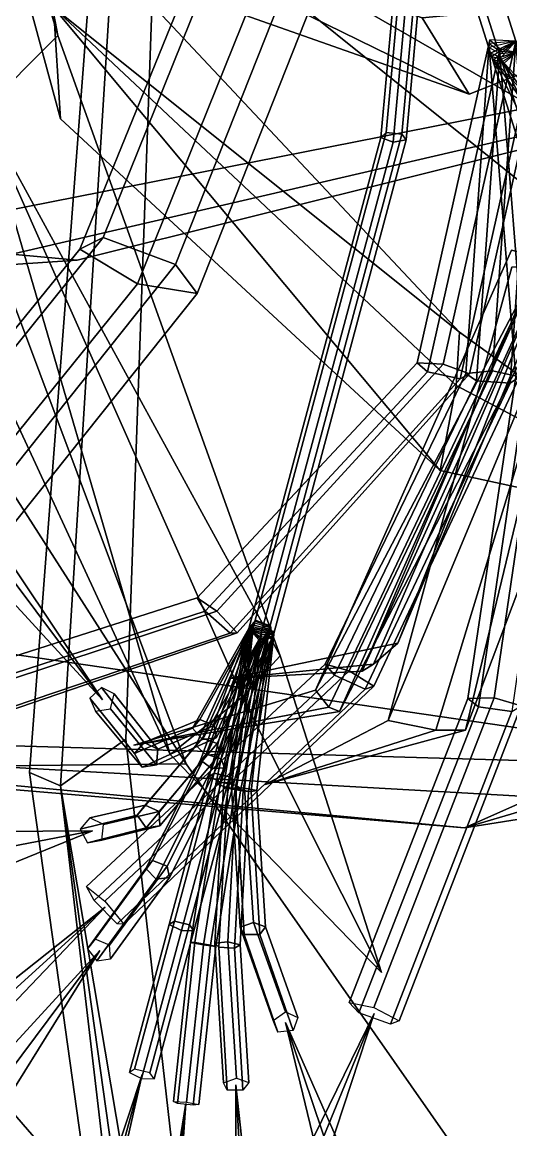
# Model space of a CAD drawing. Header units: metres. Extents: x -544 to 542, y -646 to 594.
# Drawn here: x 31.24 to 52.38, y -235.64 to -187.71 of the extents above; entities that cross this region are included whole.
import ezdxf

# ---------------------------------------------------------------- set-up
doc = ezdxf.new("R2010")
doc.units = ezdxf.units.M

msp = doc.modelspace()

# ---------------------------------------------------------------- linework, layer by layer
at = {"layer": 'Newplan_1Pdncle', "color": 3}
for points in [[(44.1866, -173.5822, 171.2762), (34.7474, -197.0307, 178.0851), (33.7328, -197.5426, 174.9284), (43.03927, -174.6713, 168.3176)], [(47.5338, -173.8098, 171.2553), (37.8786, -198.1974, 178.3864), (34.7474, -197.0307, 178.0851), (44.1866, -173.5822, 171.2762)], [(48.4623, -175.0644, 168.2216), (38.807, -199.4521, 175.3527), (37.8786, -198.1974, 178.3864), (47.5338, -173.8098, 171.2553)], [(43.03927, -174.6713, 168.3176), (33.7328, -197.5426, 174.9284), (36.2274, -199.0306, 173.2494), (45.6666, -175.5821, 166.4406)], [(45.6666, -175.5821, 166.4406), (36.2274, -199.0306, 173.2494), (38.807, -199.4521, 175.3527), (48.4623, -175.0644, 168.2216)], [(34.7474, -197.0307, 178.0851), (18.4588, -217.2441, 181.4596), (17.7541, -217.2282, 178.1795), (33.7328, -197.5426, 174.9284)], [(37.8786, -198.1974, 178.3864), (21.08561, -219.2698, 181.9619), (18.4588, -217.2441, 181.4596), (34.7474, -197.0307, 178.0851)], [(33.7328, -197.5426, 174.9284), (17.7541, -217.2282, 178.1795), (19.9387, -219.244, 176.624), (36.2274, -199.0306, 173.2494)], [(38.807, -199.4521, 175.3527), (22.01409, -220.5245, 178.9282), (21.08561, -219.2698, 181.9619), (37.8786, -198.1974, 178.3864)], [(36.2274, -199.0306, 173.2494), (19.9387, -219.244, 176.624), (22.01409, -220.5245, 178.9282), (38.807, -199.4521, 175.3527)]]:
    msp.add_3dface(points, dxfattribs=at)
at = {"layer": 'Newplan_FruitR', "color": 3}
for points in [[(32.775, -188.2906, -10.8677), (24.92, -161.611, 39.2849), (29.5124, -191.567, -8.5827)], [(32.775, -188.2906, -10.8677), (29.5124, -191.567, -8.5827), (24.92, -161.611, 39.2849)], [(24.92, -161.611, 39.2849), (32.775, -188.2906, -10.8677), (28.5104, -166.0117, 22.7485)], [(24.92, -161.611, 39.2849), (28.5104, -166.0117, 22.7485), (32.775, -188.2906, -10.8677)], [(27.71, -172.7887, 25.2121), (32.8956, -191.891, -8.5266), (32.5944, -187.0783, -10.7379)], [(27.71, -172.7887, 25.2121), (32.5944, -187.0783, -10.7379), (32.8956, -191.891, -8.5266)], [(35.501, -185.5099, -11.5414), (50.5781, -190.8284, -40.9668), (32.105, -181.7742, -13.1706)], [(35.501, -185.5099, -11.5414), (32.105, -181.7742, -13.1706), (50.5781, -190.8284, -40.9668)], [(32.105, -181.7742, -13.1706), (50.5781, -190.8284, -40.9668), (48.5432, -187.5274, -43.117)], [(32.105, -181.7742, -13.1706), (48.5432, -187.5274, -43.117), (50.5781, -190.8284, -40.9668)], [(32.5944, -187.0783, -10.7379), (50.157, -201.1204, -36.8925), (32.8702, -182.6995, -13.449)], [(32.5944, -187.0783, -10.7379), (32.8702, -182.6995, -13.449), (50.157, -201.1204, -36.8925)], [(50.5781, -190.8284, -40.9668), (62.2221, -186.2281, -45.4615), (48.5432, -187.5274, -43.117)], [(50.5781, -190.8284, -40.9668), (48.5432, -187.5274, -43.117), (62.2221, -186.2281, -45.4615)], [(32.8956, -191.891, -8.5266), (49.3274, -207.1083, -33.4241), (32.5944, -187.0783, -10.7379)], [(32.8956, -191.891, -8.5266), (32.5944, -187.0783, -10.7379), (49.3274, -207.1083, -33.4241)], [(32.5944, -187.0783, -10.7379), (49.3274, -207.1083, -33.4241), (50.01134, -203.4398, -35.8188)], [(32.5944, -187.0783, -10.7379), (50.01134, -203.4398, -35.8188), (49.3274, -207.1083, -33.4241)], [(50.01134, -203.4398, -35.8188), (50.157, -201.1204, -36.8925), (32.5944, -187.0783, -10.7379)], [(50.01134, -203.4398, -35.8188), (32.5944, -187.0783, -10.7379), (50.157, -201.1204, -36.8925)], [(29.5124, -191.567, -8.5827), (42.4044, -215.1376, -30.214), (32.775, -188.2906, -10.8677)], [(29.5124, -191.567, -8.5827), (32.775, -188.2906, -10.8677), (42.4044, -215.1376, -30.214)], [(26.6003, -195.5625, -6.6597), (37.638, -219.3956, -27.4348), (29.5124, -191.567, -8.5827)], [(26.6003, -195.5625, -6.6597), (29.5124, -191.567, -8.5827), (37.638, -219.3956, -27.4348)], [(29.5124, -191.567, -8.5827), (37.638, -219.3956, -27.4348), (40.7653, -216.9057, -29.3533)], [(29.5124, -191.567, -8.5827), (40.7653, -216.9057, -29.3533), (37.638, -219.3956, -27.4348)], [(40.7653, -216.9057, -29.3533), (42.4044, -215.1376, -30.214), (29.5124, -191.567, -8.5827)], [(40.7653, -216.9057, -29.3533), (29.5124, -191.567, -8.5827), (42.4044, -215.1376, -30.214)], [(55.02847, -196.6882, 64.5184), (47.4867, -214.5833, 56.8449), (54.3756, -197.2778, 67.707)], [(55.02847, -196.6882, 64.5184), (54.3756, -197.2778, 67.707), (47.4867, -214.5833, 56.8449)], [(46.4337, -215.491, 59.2347), (45.9444, -215.7896, 60.7245), (54.3756, -197.2778, 67.707)], [(46.4337, -215.491, 59.2347), (54.3756, -197.2778, 67.707), (45.9444, -215.7896, 60.7245)], [(54.3756, -197.2778, 67.707), (45.9444, -215.7896, 60.7245), (53.4446, -198.2544, 70.6261)], [(54.3756, -197.2778, 67.707), (53.4446, -198.2544, 70.6261), (45.9444, -215.7896, 60.7245)], [(54.3756, -197.2778, 67.707), (47.4867, -214.5833, 56.8449), (46.4337, -215.491, 59.2347)], [(54.3756, -197.2778, 67.707), (46.4337, -215.491, 59.2347), (47.4867, -214.5833, 56.8449)], [(52.4131, -197.5849, 68.08932), (43.9241, -216.6205, 66.8317), (53.7317, -197.8999, 71.1064)], [(52.4131, -197.5849, 68.08932), (53.7317, -197.8999, 71.1064), (43.9241, -216.6205, 66.8317)], [(53.7317, -197.8999, 71.1064), (43.9241, -216.6205, 66.8317), (44.5021, -217.3572, 69.4331)], [(53.7317, -197.8999, 71.1064), (44.5021, -217.3572, 69.4331), (43.9241, -216.6205, 66.8317)], [(44.5021, -217.3572, 69.4331), (44.9697, -217.5398, 70.9483), (53.7317, -197.8999, 71.1064)], [(44.5021, -217.3572, 69.4331), (53.7317, -197.8999, 71.1064), (44.9697, -217.5398, 70.9483)], [(53.7317, -197.8999, 71.1064), (44.9697, -217.5398, 70.9483), (54.7143, -198.6445, 74.07656)], [(53.7317, -197.8999, 71.1064), (54.7143, -198.6445, 74.07656), (44.9697, -217.5398, 70.9483)], [(52.426, -198.3209, 72.7219), (47.07396, -217.9264, 77.5153), (55.2759, -198.2303, 74.3985)], [(52.426, -198.3209, 72.7219), (55.2759, -198.2303, 74.3985), (47.07396, -217.9264, 77.5153)], [(55.2759, -198.2303, 74.3985), (47.07396, -217.9264, 77.5153), (49.1348, -218.3485, 79.3094)], [(55.2759, -198.2303, 74.3985), (49.1348, -218.3485, 79.3094), (47.07396, -217.9264, 77.5153)], [(49.1348, -218.3485, 79.3094), (50.4119, -218.3407, 80.2669), (55.2759, -198.2303, 74.3985)], [(49.1348, -218.3485, 79.3094), (55.2759, -198.2303, 74.3985), (50.4119, -218.3407, 80.2669)], [(55.2759, -198.2303, 74.3985), (50.4119, -218.3407, 80.2669), (57.8778, -198.5942, 76.2531)], [(55.2759, -198.2303, 74.3985), (57.8778, -198.5942, 76.2531), (50.4119, -218.3407, 80.2669)], [(62.2795, -209.9306, -34.5317), (50.157, -201.1204, -36.8925), (50.01134, -203.4398, -35.8188)], [(62.2795, -209.9306, -34.5317), (50.01134, -203.4398, -35.8188), (50.157, -201.1204, -36.8925)], [(49.3274, -207.1083, -33.4241), (62.2795, -209.9306, -34.5317), (50.01134, -203.4398, -35.8188)], [(49.3274, -207.1083, -33.4241), (50.01134, -203.4398, -35.8188), (62.2795, -209.9306, -34.5317)], [(47.4867, -214.5833, 56.8449), (40.178, -216.1103, 53.233), (46.4337, -215.491, 59.2347)], [(47.4867, -214.5833, 56.8449), (46.4337, -215.491, 59.2347), (40.178, -216.1103, 53.233)], [(46.782, -228.8367, -25.3848), (42.4044, -215.1376, -30.214), (40.7653, -216.9057, -29.3533)], [(46.782, -228.8367, -25.3848), (40.7653, -216.9057, -29.3533), (42.4044, -215.1376, -30.214)], [(40.178, -216.1103, 53.233), (45.9444, -215.7896, 60.7245), (46.4337, -215.491, 59.2347)], [(40.178, -216.1103, 53.233), (46.4337, -215.491, 59.2347), (45.9444, -215.7896, 60.7245)], [(43.9241, -216.6205, 66.8317), (36.07365, -218.989, 68.07826), (44.5021, -217.3572, 69.4331)], [(43.9241, -216.6205, 66.8317), (44.5021, -217.3572, 69.4331), (36.07365, -218.989, 68.07826)], [(37.638, -219.3956, -27.4348), (46.782, -228.8367, -25.3848), (40.7653, -216.9057, -29.3533)], [(37.638, -219.3956, -27.4348), (40.7653, -216.9057, -29.3533), (46.782, -228.8367, -25.3848)], [(36.07365, -218.989, 68.07826), (44.9697, -217.5398, 70.9483), (44.5021, -217.3572, 69.4331)], [(36.07365, -218.989, 68.07826), (44.5021, -217.3572, 69.4331), (44.9697, -217.5398, 70.9483)], [(47.07396, -217.9264, 77.5153), (41.7443, -220.6912, 83.2377), (49.1348, -218.3485, 79.3094)], [(47.07396, -217.9264, 77.5153), (49.1348, -218.3485, 79.3094), (41.7443, -220.6912, 83.2377)], [(41.7443, -220.6912, 83.2377), (50.4119, -218.3407, 80.2669), (49.1348, -218.3485, 79.3094)], [(41.7443, -220.6912, 83.2377), (49.1348, -218.3485, 79.3094), (50.4119, -218.3407, 80.2669)]]:
    msp.add_3dface(points, dxfattribs=at)
at = {"layer": 'Newplan_Leaf', "color": 3}
for points in [[(45.8734, -113.6819, 402.7341), (68.6388, -198.6667, 452.9576), (66.4317, -203.4519, 447.7805)], [(45.8734, -113.6819, 402.7341), (66.4317, -203.4519, 447.7805), (68.6388, -198.6667, 452.9576)], [(66.4317, -203.4519, 447.7805), (64.967, -205.6297, 441.2823), (45.8734, -113.6819, 402.7341)], [(66.4317, -203.4519, 447.7805), (45.8734, -113.6819, 402.7341), (64.967, -205.6297, 441.2823)], [(32.8975, -220.757, 406.0225), (31.5571, -220.1714, 399.1686), (39.2753, -119.0426, 394.8877)], [(32.8975, -220.757, 406.0225), (39.2753, -119.0426, 394.8877), (31.5571, -220.1714, 399.1686)], [(39.2753, -119.0426, 394.8877), (35.7171, -218.7355, 412.5443), (32.8975, -220.757, 406.0225)], [(39.2753, -119.0426, 394.8877), (32.8975, -220.757, 406.0225), (35.7171, -218.7355, 412.5443)], [(0.3659, -214.7102, 361.1965), (-0.1438, -211.5368, 354.9688), (32.4981, -120.5888, 386.0796)], [(0.3659, -214.7102, 361.1965), (32.4981, -120.5888, 386.0796), (-0.1438, -211.5368, 354.9688)], [(32.4981, -120.5888, 386.0796), (2.9733, -215.8006, 368.0217), (0.3659, -214.7102, 361.1965)], [(32.4981, -120.5888, 386.0796), (0.3659, -214.7102, 361.1965), (2.9733, -215.8006, 368.0217)], [(86.2081, -184.8691, 247.0696), (23.7316, -197.2259, 313.8582), (28.05359, -198.3806, 318.8854)], [(86.2081, -184.8691, 247.0696), (28.05359, -198.3806, 318.8854), (23.7316, -197.2259, 313.8582)], [(28.05359, -198.3806, 318.8854), (33.6202, -198.0181, 321.99), (86.2081, -184.8691, 247.0696)], [(28.05359, -198.3806, 318.8854), (86.2081, -184.8691, 247.0696), (33.6202, -198.0181, 321.99)], [(28.05359, -198.3806, 318.8854), (0.05906, -194.945, 362.3589), (33.6202, -198.0181, 321.99)], [(28.05359, -198.3806, 318.8854), (33.6202, -198.0181, 321.99), (0.05906, -194.945, 362.3589)], [(20.3645, -197.8994, 248.8767), (19.9213, -194.9521, 246.8283), (34.708, -217.0367, 201.6856)], [(20.3645, -197.8994, 248.8767), (34.708, -217.0367, 201.6856), (19.9213, -194.9521, 246.8283)], [(34.708, -217.0367, 201.6856), (20.5753, -201.6356, 249.6039), (20.3645, -197.8994, 248.8767)], [(34.708, -217.0367, 201.6856), (20.3645, -197.8994, 248.8767), (20.5753, -201.6356, 249.6039)], [(64.7281, -220.0019, 385.7449), (-3.03043, -218.0509, 540.6978), (8.05095, -211.7415, 545.8051)], [(64.7281, -220.0019, 385.7449), (8.05095, -211.7415, 545.8051), (-3.03043, -218.0509, 540.6978)], [(67.3203, -215.0384, 332.0183), (50.3776, -222.5764, 382.2298), (73.3908, -215.7729, 334.8282)], [(67.3203, -215.0384, 332.0183), (73.3908, -215.7729, 334.8282), (50.3776, -222.5764, 382.2298)], [(50.3776, -222.5764, 382.2298), (57.3937, -221.4676, 384.5532), (73.3908, -215.7729, 334.8282)], [(50.3776, -222.5764, 382.2298), (73.3908, -215.7729, 334.8282), (57.3937, -221.4676, 384.5532)], [(50.3776, -222.5764, 382.2298), (-13.6243, -216.5543, 538.1896), (-3.03043, -218.0509, 540.6978)], [(50.3776, -222.5764, 382.2298), (-3.03043, -218.0509, 540.6978), (-13.6243, -216.5543, 538.1896)], [(50.3776, -222.5764, 382.2298), (-3.03043, -218.0509, 540.6978), (57.3937, -221.4676, 384.5532)], [(50.3776, -222.5764, 382.2298), (57.3937, -221.4676, 384.5532), (-3.03043, -218.0509, 540.6978)], [(57.3937, -221.4676, 384.5532), (-3.03043, -218.0509, 540.6978), (64.7281, -220.0019, 385.7449)], [(57.3937, -221.4676, 384.5532), (64.7281, -220.0019, 385.7449), (-3.03043, -218.0509, 540.6978)], [(35.7171, -218.7355, 412.5443), (42.3068, -276.6987, 419.5732), (32.8975, -220.757, 406.0225)], [(35.7171, -218.7355, 412.5443), (32.8975, -220.757, 406.0225), (42.3068, -276.6987, 419.5732)], [(32.8975, -220.757, 406.0225), (39.5361, -277.1919, 403.3523), (31.5571, -220.1714, 399.1686)], [(32.8975, -220.757, 406.0225), (31.5571, -220.1714, 399.1686), (39.5361, -277.1919, 403.3523)], [(42.3068, -276.6987, 419.5732), (40.8884, -277.6138, 411.5448), (32.8975, -220.757, 406.0225)], [(42.3068, -276.6987, 419.5732), (32.8975, -220.757, 406.0225), (40.8884, -277.6138, 411.5448)], [(32.8975, -220.757, 406.0225), (40.8884, -277.6138, 411.5448), (39.5361, -277.1919, 403.3523)], [(32.8975, -220.757, 406.0225), (39.5361, -277.1919, 403.3523), (40.8884, -277.6138, 411.5448)], [(15.7814, -226.2612, 250.0038), (14.9354, -222.8271, 249.2484), (34.2852, -222.7024, 200.5678)], [(15.7814, -226.2612, 250.0038), (34.2852, -222.7024, 200.5678), (14.9354, -222.8271, 249.2484)], [(34.2852, -222.7024, 200.5678), (16.5597, -229.9097, 249.2191), (15.7814, -226.2612, 250.0038)], [(34.2852, -222.7024, 200.5678), (15.7814, -226.2612, 250.0038), (16.5597, -229.9097, 249.2191)], [(-46.8758, -300.2625, 81.07124), (-50.5555, -293.832, 79.3042), (34.8344, -226.0049, 96.03654)], [(-46.8758, -300.2625, 81.07124), (34.8344, -226.0049, 96.03654), (-50.5555, -293.832, 79.3042)], [(34.8344, -226.0049, 96.03654), (-40.4971, -305.0575, 81.9531), (-46.8758, -300.2625, 81.07124)], [(34.8344, -226.0049, 96.03654), (-46.8758, -300.2625, 81.07124), (-40.4971, -305.0575, 81.9531)], [(15.5193, -253.4599, 239.8185), (14.1626, -250.1587, 240.4021), (34.6044, -227.8846, 197.6209)], [(15.5193, -253.4599, 239.8185), (34.6044, -227.8846, 197.6209), (14.1626, -250.1587, 240.4021)], [(34.6044, -227.8846, 197.6209), (16.8862, -256.3451, 237.7352), (15.5193, -253.4599, 239.8185)], [(34.6044, -227.8846, 197.6209), (15.5193, -253.4599, 239.8185), (16.8862, -256.3451, 237.7352)], [(4.9812, -331.7269, 73.1665), (-0.8674, -327.3697, 70.9711), (46.4702, -230.6089, 94.8128)], [(4.9812, -331.7269, 73.1665), (46.4702, -230.6089, 94.8128), (-0.8674, -327.3697, 70.9711)], [(46.4702, -230.6089, 94.8128), (12.6686, -333.4489, 74.715), (4.9812, -331.7269, 73.1665)], [(46.4702, -230.6089, 94.8128), (4.9812, -331.7269, 73.1665), (12.6686, -333.4489, 74.715)], [(42.6306, -230.9939, 174.4965), (55.1104, -259.3041, 132.3553), (53.256, -262.4874, 133.3354)], [(42.6306, -230.9939, 174.4965), (53.256, -262.4874, 133.3354), (55.1104, -259.3041, 132.3553)], [(53.256, -262.4874, 133.3354), (50.7246, -264.4536, 135.0102), (42.6306, -230.9939, 174.4965)], [(53.256, -262.4874, 133.3354), (42.6306, -230.9939, 174.4965), (50.7246, -264.4536, 135.0102)], [(23.2253, -281.5562, 207.5534), (21.1157, -279.5286, 209.6789), (36.4238, -233.2397, 190.5154)], [(23.2253, -281.5562, 207.5534), (36.4238, -233.2397, 190.5154), (21.1157, -279.5286, 209.6789)], [(36.4238, -233.2397, 190.5154), (25.2718, -282.3795, 204.4443), (23.2253, -281.5562, 207.5534)], [(36.4238, -233.2397, 190.5154), (23.2253, -281.5562, 207.5534), (25.2718, -282.3795, 204.4443)], [(40.4826, -233.6882, 179.2719), (45.2693, -277.8717, 151.7401), (43.1006, -280.0766, 153.969)], [(40.4826, -233.6882, 179.2719), (43.1006, -280.0766, 153.969), (45.2693, -277.8717, 151.7401)], [(43.1006, -280.0766, 153.969), (40.4881, -280.799, 156.3632), (40.4826, -233.6882, 179.2719)], [(43.1006, -280.0766, 153.969), (40.4826, -233.6882, 179.2719), (40.4881, -280.799, 156.3632)], [(32.4528, -286.8726, 180.2701), (29.9905, -286.1727, 182.8248), (38.3191, -234.4931, 184.8467)], [(32.4528, -286.8726, 180.2701), (38.3191, -234.4931, 184.8467), (29.9905, -286.1727, 182.8248)], [(38.3191, -234.4931, 184.8467), (34.6898, -286.0945, 177.283), (32.4528, -286.8726, 180.2701)], [(38.3191, -234.4931, 184.8467), (32.4528, -286.8726, 180.2701), (34.6898, -286.0945, 177.283)]]:
    msp.add_3dface(points, dxfattribs=at)
at = {"layer": 'Newplan_Mrstm', "color": 3}
for points in [[(12.9993, -112.1832, 467.5239), (65.6784, -198.1999, 565.063), (3.5782, -129.2384, 465.6097)], [(12.9993, -112.1832, 467.5239), (3.5782, -129.2384, 465.6097), (65.6784, -198.1999, 565.063)], [(66.661, -182.7325, 561.9772), (65.6784, -198.1999, 565.063), (12.9993, -112.1832, 467.5239)], [(66.661, -182.7325, 561.9772), (12.9993, -112.1832, 467.5239), (65.6784, -198.1999, 565.063)], [(-1.6242, -127.2969, 531.9609), (111.018, -224.5692, 559.4396), (-19.1652, -133.5626, 521.6629)], [(-1.6242, -127.2969, 531.9609), (-19.1652, -133.5626, 521.6629), (111.018, -224.5692, 559.4396)], [(5.1828, -131.3168, 556.1721), (38.3372, -219.8089, 654.251), (-14.07257, -137.9507, 553.1429)], [(5.1828, -131.3168, 556.1721), (-14.07257, -137.9507, 553.1429), (38.3372, -219.8089, 654.251)], [(111.018, -224.5692, 559.4396), (-20.8874, -148.688, 525.9037), (-19.1652, -133.5626, 521.6629)], [(111.018, -224.5692, 559.4396), (-19.1652, -133.5626, 521.6629), (-20.8874, -148.688, 525.9037)], [(-14.07257, -137.9507, 553.1429), (38.3372, -219.8089, 654.251), (17.963, -220.0188, 648.0995)], [(-14.07257, -137.9507, 553.1429), (17.963, -220.0188, 648.0995), (38.3372, -219.8089, 654.251)], [(56.1256, -160.7175, 647.9102), (154.17, -275.9699, 650.9785), (35.855, -163.8026, 642.2024)], [(56.1256, -160.7175, 647.9102), (35.855, -163.8026, 642.2024), (154.17, -275.9699, 650.9785)], [(154.17, -275.9699, 650.9785), (32.6787, -178.4663, 647.1637), (35.855, -163.8026, 642.2024)], [(154.17, -275.9699, 650.9785), (35.855, -163.8026, 642.2024), (32.6787, -178.4663, 647.1637)], [(38.3372, -219.8089, 654.251), (124.6679, -343.3705, 640.6566), (17.963, -220.0188, 648.0995)], [(38.3372, -219.8089, 654.251), (17.963, -220.0188, 648.0995), (124.6679, -343.3705, 640.6566)], [(124.6679, -343.3705, 640.6566), (13.2947, -234.8636, 650.8503), (17.963, -220.0188, 648.0995)], [(124.6679, -343.3705, 640.6566), (17.963, -220.0188, 648.0995), (13.2947, -234.8636, 650.8503)]]:
    msp.add_3dface(points, dxfattribs=at)
at = {"layer": 'Newplan_Petiole', "color": 3}
for points in [[(37.1014, -143.6069, 114.0647), (51.4929, -189.0518, 103.6435), (52.5874, -188.5309, 102.8828), (38.2384, -143.2221, 113.2854)], [(38.8576, -143.1337, 115.5192), (53.3182, -188.8002, 105.0679), (51.9278, -189.224, 104.996), (37.4672, -143.5575, 115.4473)], [(38.2384, -143.2221, 113.2854), (52.5874, -188.5309, 102.8828), (53.7091, -188.3763, 103.7581), (39.3176, -142.9313, 114.1793)], [(39.3176, -142.9313, 114.1793), (53.7091, -188.3763, 103.7581), (53.3182, -188.8002, 105.0679), (38.8576, -143.1337, 115.5192)], [(37.4672, -143.5575, 115.4473), (51.9278, -189.224, 104.996), (51.4929, -189.0518, 103.6435), (37.1014, -143.6069, 114.0647)], [(48.9477, -170.9566, 169.209), (46.9893, -192.4957, 177.5177), (46.7577, -192.7072, 176.9149), (48.7159, -171.2312, 168.6323)], [(49.6247, -170.9147, 169.1681), (47.6661, -192.5565, 177.5192), (46.9893, -192.4957, 177.5177), (48.9477, -170.9566, 169.209)], [(49.8128, -171.1688, 168.5536), (47.8542, -192.8107, 176.9047), (47.6661, -192.5565, 177.5192), (49.6247, -170.9147, 169.1681)], [(48.7159, -171.2312, 168.6323), (46.7577, -192.7072, 176.9149), (47.2891, -192.9007, 176.5382), (49.2475, -171.3616, 168.2296)], [(49.2475, -171.3616, 168.2296), (47.2891, -192.9007, 176.5382), (47.8542, -192.8107, 176.9047), (49.8128, -171.1688, 168.5536)], [(51.9124, -188.8625, 105.0772), (48.7714, -202.8451, 101.9979), (48.3272, -202.4581, 100.6936), (51.4682, -188.4755, 103.773)], [(51.4682, -188.4755, 103.773), (48.3272, -202.4581, 100.6936), (49.4465, -202.5135, 99.8035), (52.5874, -188.5309, 102.8828)], [(52.5874, -188.5309, 102.8828), (49.4465, -202.5135, 99.8035), (50.5928, -202.9352, 100.5493), (53.7338, -188.9526, 103.6286)], [(51.444, -188.6404, 103.7365), (50.4376, -202.9141, 100.5566), (51.581, -202.8045, 99.7029), (52.5874, -188.5309, 102.8828)], [(51.8972, -188.9659, 105.0543), (50.8907, -203.2396, 101.8745), (50.4376, -202.9141, 100.5566), (51.444, -188.6404, 103.7365)], [(51.4449, -188.8069, 103.6992), (52.5948, -203.0627, 100.4876), (53.7373, -202.7866, 99.6713), (52.5874, -188.5309, 102.8828)], [(51.8977, -189.0704, 105.0309), (53.04765, -203.3261, 101.8194), (52.5948, -203.0627, 100.4876), (51.4449, -188.8069, 103.6992)], [(51.4929, -189.0518, 103.6435), (55.8161, -202.704, 100.5146), (56.9107, -202.183, 99.7539), (52.5874, -188.5309, 102.8828)], [(51.5551, -189.2067, 103.6078), (57.8864, -202.0847, 100.619), (58.9188, -201.4089, 99.894), (52.5874, -188.5309, 102.8828)], [(52.5874, -188.5309, 102.8828), (51.581, -202.8045, 99.7029), (52.7515, -203.0613, 100.4853), (53.758, -188.7877, 103.6652)], [(51.6399, -189.3508, 103.5741), (59.8422, -201.176, 100.7902), (60.7897, -200.356, 100.0989), (52.5874, -188.5309, 102.8828)], [(51.7455, -189.4812, 103.5432), (61.6413, -199.9975, 101.0243), (62.4832, -199.0471, 100.364), (52.5874, -188.5309, 102.8828)], [(53.3182, -188.8002, 105.0679), (57.6415, -202.4524, 101.939), (56.2511, -202.8762, 101.8671), (51.9278, -189.224, 104.996)], [(53.2792, -188.7031, 105.0903), (59.6105, -201.5811, 102.1015), (58.2982, -202.1992, 101.9848), (51.9669, -189.3212, 104.9736)], [(53.226, -188.6126, 105.1115), (61.4283, -200.4378, 102.3275), (60.2224, -201.2368, 102.1685), (52.02011, -189.4117, 104.9525)], [(53.1597, -188.5308, 105.1309), (63.05547, -199.0471, 102.612), (61.9821, -200.0098, 102.4142), (52.08639, -189.4935, 104.9331)], [(53.758, -188.7877, 103.6652), (52.7515, -203.0613, 100.4853), (52.3424, -203.332, 101.8298), (53.3489, -189.0583, 105.0096)], [(53.3337, -189.1618, 104.9867), (50.1927, -203.1444, 101.9073), (48.7714, -202.8451, 101.9979), (51.9124, -188.8625, 105.0772)], [(53.7338, -188.9526, 103.6286), (50.5928, -202.9352, 100.5493), (50.1927, -203.1444, 101.9073), (53.3337, -189.1618, 104.9867)], [(53.3489, -189.0583, 105.0096), (52.3424, -203.332, 101.8298), (50.8907, -203.2396, 101.8745), (51.8972, -188.9659, 105.0543)], [(51.9278, -189.224, 104.996), (56.2511, -202.8762, 101.8671), (55.8161, -202.704, 100.5146), (51.4929, -189.0518, 103.6435)], [(51.9669, -189.3212, 104.9736), (58.2982, -202.1992, 101.9848), (57.8864, -202.0847, 100.619), (51.5551, -189.2067, 103.6078)], [(53.3483, -188.9539, 105.033), (54.4982, -203.2096, 101.8215), (53.04765, -203.3261, 101.8194), (51.8977, -189.0704, 105.0309)], [(52.02011, -189.4117, 104.9525), (60.2224, -201.2368, 102.1685), (59.8422, -201.176, 100.7902), (51.6399, -189.3508, 103.5741)], [(52.08639, -189.4935, 104.9331), (61.9821, -200.0098, 102.4142), (61.6413, -199.9975, 101.0243), (51.7455, -189.4812, 103.5432)], [(46.9893, -192.4957, 177.5177), (41.263, -213.8065, 184.5787), (41.04277, -213.9546, 183.9532), (46.7577, -192.7072, 176.9149)], [(47.6661, -192.5565, 177.5192), (41.9213, -213.9705, 184.6173), (41.263, -213.8065, 184.5787), (46.9893, -192.4957, 177.5177)], [(47.8542, -192.8107, 176.9047), (42.1094, -214.2247, 184.0028), (41.9213, -213.9705, 184.6173), (47.6661, -192.5565, 177.5192)], [(46.7577, -192.7072, 176.9149), (41.04277, -213.9546, 183.9532), (41.5628, -214.2116, 183.5993), (47.2891, -192.9007, 176.5382)], [(47.2891, -192.9007, 176.5382), (41.5628, -214.2116, 183.5993), (42.1094, -214.2247, 184.0028), (47.8542, -192.8107, 176.9047)], [(48.7714, -202.8451, 101.9979), (39.1514, -213.2025, 99.8376), (38.8078, -212.6238, 98.5746), (48.3272, -202.4581, 100.6936)], [(48.3272, -202.4581, 100.6936), (38.8078, -212.6238, 98.5746), (39.6573, -213.1935, 97.5738), (49.4465, -202.5135, 99.8035)], [(49.4465, -202.5135, 99.8035), (39.6573, -213.1935, 97.5738), (40.534, -214.1296, 98.2088), (50.5928, -202.9352, 100.5493)], [(50.1927, -203.1444, 101.9073), (40.2344, -214.1472, 99.6081), (39.1514, -213.2025, 99.8376), (48.7714, -202.8451, 101.9979)], [(50.5928, -202.9352, 100.5493), (40.534, -214.1296, 98.2088), (40.2344, -214.1472, 99.6081), (50.1927, -203.1444, 101.9073)], [(50.4376, -202.9141, 100.5566), (44.3425, -215.4948, 97.8401), (45.3797, -215.7868, 96.8983), (51.581, -202.8045, 99.7029)], [(50.8907, -203.2396, 101.8745), (44.7561, -215.97, 99.1251), (44.3425, -215.4948, 97.8401), (50.4376, -202.9141, 100.5566)], [(51.581, -202.8045, 99.7029), (45.3797, -215.7868, 96.8983), (46.4441, -216.4452, 97.5924), (52.7515, -203.0613, 100.4853)], [(52.7515, -203.0613, 100.4853), (46.4441, -216.4452, 97.5924), (46.07459, -216.5662, 98.9697), (52.3424, -203.332, 101.8298)], [(52.5948, -203.0627, 100.4876), (50.5236, -216.9798, 97.4052), (51.658, -216.9531, 96.5332), (53.7373, -202.7866, 99.6713)], [(53.04765, -203.3261, 101.8194), (50.9734, -217.3362, 98.7162), (50.5236, -216.9798, 97.4052), (52.5948, -203.0627, 100.4876)], [(53.7373, -202.7866, 99.6713), (51.658, -216.9531, 96.5332), (52.8195, -217.2928, 97.2971), (54.907, -202.8769, 100.491)], [(52.3424, -203.332, 101.8298), (46.07459, -216.5662, 98.9697), (44.7561, -215.97, 99.1251), (50.8907, -203.2396, 101.8745)], [(54.4982, -203.2096, 101.8215), (52.4138, -217.5326, 98.6484), (50.9734, -217.3362, 98.7162), (53.04765, -203.3261, 101.8194)], [(39.1514, -213.2025, 99.8376), (25.5675, -217.605, 99.07659), (25.4079, -216.9076, 97.8371), (38.8078, -212.6238, 98.5746)], [(38.8078, -212.6238, 98.5746), (25.4079, -216.9076, 97.8371), (25.7635, -217.7961, 96.773), (39.6573, -213.1935, 97.5738)], [(40.2344, -214.1472, 99.6081), (26.03075, -218.9496, 98.7678), (25.5675, -217.605, 99.07659), (39.1514, -213.2025, 99.8376)], [(39.6573, -213.1935, 97.5738), (25.7635, -217.7961, 96.773), (26.1462, -219.0509, 97.3449), (40.534, -214.1296, 98.2088)], [(41.3496, -213.5831, 184.4324), (38.9199, -217.8918, 189.3287), (38.613, -218.2632, 188.8496), (41.04277, -213.9546, 183.9532)], [(41.3221, -213.6378, 184.4855), (39.03617, -218.6895, 188.6922), (38.7568, -219.0064, 188.1599), (41.04277, -213.9546, 183.9532)], [(41.9756, -213.8304, 184.5254), (39.5459, -218.139, 189.4218), (38.9199, -217.8918, 189.3287), (41.3496, -213.5831, 184.4324)], [(41.2965, -213.7004, 184.5301), (39.2038, -219.386, 187.956), (38.95, -219.6402, 187.3791), (41.04277, -213.9546, 183.9532)], [(41.9584, -213.8647, 184.5588), (39.6724, -218.9165, 188.7654), (39.03617, -218.6895, 188.6922), (41.3221, -213.6378, 184.4855)], [(41.9423, -213.904, 184.5867), (39.8497, -219.5896, 188.0126), (39.2038, -219.386, 187.956), (41.2965, -213.7004, 184.5301)], [(40.534, -214.1296, 98.2088), (26.1462, -219.0509, 97.3449), (26.03075, -218.9496, 98.7678), (40.2344, -214.1472, 99.6081)], [(41.04277, -213.9546, 183.9532), (38.613, -218.2632, 188.8496), (39.04663, -218.7436, 188.642), (41.4763, -214.4349, 183.7457)], [(41.04277, -213.9546, 183.9532), (38.7568, -219.0064, 188.1599), (39.2179, -219.4321, 187.8992), (41.5038, -214.3803, 183.6925)], [(41.04277, -213.9546, 183.9532), (38.95, -219.6402, 187.3791), (39.4367, -220.0032, 187.0739), (41.5294, -214.3176, 183.648)], [(41.263, -213.8065, 184.5787), (39.5436, -220.2085, 186.7002), (39.3233, -220.3566, 186.0747), (41.04277, -213.9546, 183.9532)], [(41.04277, -213.9546, 183.9532), (39.3233, -220.3566, 186.0747), (39.8434, -220.6135, 185.7207), (41.5628, -214.2116, 183.5993)], [(41.9213, -213.9705, 184.6173), (40.2019, -220.3725, 186.7387), (39.5436, -220.2085, 186.7002), (41.263, -213.8065, 184.5787)], [(42.05516, -214.3648, 184.0946), (39.6254, -218.6734, 188.991), (39.5459, -218.139, 189.4218), (41.9756, -213.8304, 184.5254)], [(41.2447, -213.883, 184.5981), (39.8218, -220.5912, 185.7885), (39.6198, -220.6628, 185.1436), (41.04277, -213.9546, 183.9532)], [(41.04277, -213.9546, 183.9532), (39.6198, -220.6628, 185.1436), (40.1582, -220.8433, 184.7704), (41.5811, -214.135, 183.58)], [(42.07243, -214.3305, 184.0613), (39.7865, -219.3823, 188.2679), (39.6724, -218.9165, 188.7654), (41.9584, -213.8647, 184.5588)], [(41.9098, -214.0185, 184.6294), (40.4869, -220.7268, 185.8198), (39.8218, -220.5912, 185.7885), (41.2447, -213.883, 184.5981)], [(41.5628, -214.2116, 183.5993), (39.8434, -220.6135, 185.7207), (40.39, -220.6266, 186.1243), (42.1094, -214.2247, 184.0028)], [(42.08846, -214.2912, 184.0333), (39.9957, -219.9768, 187.4592), (39.8497, -219.5896, 188.0126), (41.9423, -213.904, 184.5867)], [(41.04277, -213.9546, 183.9532), (39.9472, -220.8239, 184.1868), (40.5003, -220.9251, 183.8052), (41.5958, -214.0558, 183.5717)], [(41.23, -213.9623, 184.6064), (40.1344, -220.8316, 184.8399), (39.9472, -220.8239, 184.1868), (41.04277, -213.9546, 183.9532)], [(41.9006, -214.0683, 184.6346), (40.8051, -220.9376, 184.8681), (40.1344, -220.8316, 184.8399), (41.23, -213.9623, 184.6064)], [(41.5811, -214.135, 183.58), (40.1582, -220.8433, 184.7704), (40.698, -220.8849, 185.1811), (42.1209, -214.1767, 183.9907)], [(42.1094, -214.2247, 184.0028), (40.39, -220.6266, 186.1243), (40.2019, -220.3725, 186.7387), (41.9213, -213.9705, 184.6173)], [(41.04277, -213.9546, 183.9532), (40.2982, -220.8363, 183.2249), (40.8621, -220.8572, 182.8462), (41.6066, -213.9755, 183.5746)], [(41.2193, -214.0425, 184.6035), (40.4747, -220.9242, 183.8751), (40.2982, -220.8363, 183.2249), (41.04277, -213.9546, 183.9532)], [(41.8939, -214.1186, 184.6328), (41.1494, -221.0003, 183.9044), (40.4747, -220.9242, 183.8751), (41.2193, -214.0425, 184.6035)], [(42.1209, -214.1767, 183.9907), (40.698, -220.8849, 185.1811), (40.4869, -220.7268, 185.8198), (41.9098, -214.0185, 184.6294)], [(41.5958, -214.0558, 183.5717), (40.5003, -220.9251, 183.8052), (41.03461, -220.9962, 184.219), (42.1301, -214.1269, 183.9855)], [(42.1301, -214.1269, 183.9855), (41.03461, -220.9962, 184.219), (40.8051, -220.9376, 184.8681), (41.9006, -214.0683, 184.6346)], [(41.6066, -213.9755, 183.5746), (40.8621, -220.8572, 182.8462), (41.3924, -220.9582, 183.2589), (42.1369, -214.0766, 183.9873)], [(42.1369, -214.0766, 183.9873), (41.3924, -220.9582, 183.2589), (41.1494, -221.0003, 183.9044), (41.8939, -214.1186, 184.6328)], [(41.4763, -214.4349, 183.7457), (39.04663, -218.7436, 188.642), (39.6254, -218.6734, 188.991), (42.05516, -214.3648, 184.0946)], [(41.5038, -214.3803, 183.6925), (39.2179, -219.4321, 187.8992), (39.7865, -219.3823, 188.2679), (42.07243, -214.3305, 184.0613)], [(41.5294, -214.3176, 183.648), (39.4367, -220.0032, 187.0739), (39.9957, -219.9768, 187.4592), (42.08846, -214.2912, 184.0333)], [(44.7561, -215.97, 99.1251), (34.346, -225.7092, 97.1164), (34.02452, -225.1081, 95.858), (44.3425, -215.4948, 97.8401)], [(44.3425, -215.4948, 97.8401), (34.02452, -225.1081, 95.858), (34.8147, -225.7379, 94.8447), (45.3797, -215.7868, 96.8983)], [(46.07459, -216.5662, 98.9697), (35.3545, -226.7293, 96.8712), (34.346, -225.7092, 97.1164), (44.7561, -215.97, 99.1251)], [(45.3797, -215.7868, 96.8983), (34.8147, -225.7379, 94.8447), (35.632, -226.7342, 95.4673), (46.4441, -216.4452, 97.5924)], [(36.5142, -218.8749, 195.4922), (34.6712, -216.5004, 201.4677), (34.1686, -216.9574, 201.4877), (36.1044, -219.3591, 195.2486)], [(37.1019, -219.1642, 195.673), (35.2243, -216.7795, 201.7468), (34.6712, -216.5004, 201.4677), (36.5142, -218.8749, 195.4922)], [(46.4441, -216.4452, 97.5924), (35.632, -226.7342, 95.4673), (35.3545, -226.7293, 96.8712), (46.07459, -216.5662, 98.9697)], [(36.1044, -219.3591, 195.2486), (34.1686, -216.9574, 201.4877), (34.4065, -217.5232, 201.7793), (36.435, -219.9521, 195.2766)], [(37.05223, -219.84, 195.5378), (35.05831, -217.4212, 201.9423), (35.2243, -216.7795, 201.7468), (37.1019, -219.1642, 195.673)], [(50.5236, -216.9798, 97.4052), (45.38, -230.1269, 94.5461), (46.4505, -230.342, 93.621), (51.658, -216.9531, 96.5332)], [(50.9734, -217.3362, 98.7162), (45.8059, -230.5734, 95.8373), (45.38, -230.1269, 94.5461), (50.5236, -216.9798, 97.4052)], [(51.658, -216.9531, 96.5332), (46.4505, -230.342, 93.621), (47.548, -230.9235, 94.3318), (52.8195, -217.2928, 97.2971)], [(36.435, -219.9521, 195.2766), (34.4065, -217.5232, 201.7793), (35.05831, -217.4212, 201.9423), (37.05223, -219.84, 195.5378)], [(52.4138, -217.5326, 98.6484), (47.1661, -231.0732, 95.7029), (45.8059, -230.5734, 95.8373), (50.9734, -217.3362, 98.7162)], [(52.8195, -217.2928, 97.2971), (47.548, -230.9235, 94.3318), (47.1661, -231.0732, 95.7029), (52.4138, -217.5326, 98.6484)], [(38.9199, -217.8918, 189.3287), (36.5142, -218.8749, 195.4922), (36.1044, -219.3591, 195.2486), (38.613, -218.2632, 188.8496)], [(39.5459, -218.139, 189.4218), (37.1019, -219.1642, 195.673), (36.5142, -218.8749, 195.4922), (38.9199, -217.8918, 189.3287)], [(38.613, -218.2632, 188.8496), (36.1044, -219.3591, 195.2486), (36.435, -219.9521, 195.2766), (39.04663, -218.7436, 188.642)], [(39.6254, -218.6734, 188.991), (37.05223, -219.84, 195.5378), (37.1019, -219.1642, 195.673), (39.5459, -218.139, 189.4218)], [(39.03617, -218.6895, 188.6922), (36.5613, -221.5952, 194.2739), (36.2107, -222.031, 193.888), (38.7568, -219.0064, 188.1599)], [(38.7568, -219.0064, 188.1599), (36.2107, -222.031, 193.888), (36.6006, -222.5757, 193.7737), (39.2179, -219.4321, 187.8992)], [(39.04663, -218.7436, 188.642), (36.435, -219.9521, 195.2766), (37.05223, -219.84, 195.5378), (39.6254, -218.6734, 188.991)], [(39.6724, -218.9165, 188.7654), (37.1711, -221.8664, 194.4017), (36.5613, -221.5952, 194.2739), (39.03617, -218.6895, 188.6922)], [(39.7865, -219.3823, 188.2679), (37.1957, -222.4816, 194.0879), (37.1711, -221.8664, 194.4017), (39.6724, -218.9165, 188.7654)], [(39.2038, -219.386, 187.956), (36.8787, -223.9879, 192.4497), (36.5858, -224.3331, 191.943), (38.95, -219.6402, 187.3791)], [(39.2179, -219.4321, 187.8992), (36.6006, -222.5757, 193.7737), (37.1957, -222.4816, 194.0879), (39.7865, -219.3823, 188.2679)], [(39.8497, -219.5896, 188.0126), (37.51, -224.2254, 192.5325), (36.8787, -223.9879, 192.4497), (39.2038, -219.386, 187.956)], [(38.95, -219.6402, 187.3791), (36.5858, -224.3331, 191.943), (37.03339, -224.7872, 191.7079), (39.4367, -220.0032, 187.0739)], [(39.9957, -219.9768, 187.4592), (37.607, -224.7269, 192.0671), (37.51, -224.2254, 192.5325), (39.8497, -219.5896, 188.0126)], [(39.4367, -220.0032, 187.0739), (37.03339, -224.7872, 191.7079), (37.607, -224.7269, 192.0671), (39.9957, -219.9768, 187.4592)], [(39.5436, -220.2085, 186.7002), (37.8241, -226.6104, 188.8216), (37.6038, -226.7585, 188.1961), (39.3233, -220.3566, 186.0747)], [(39.3233, -220.3566, 186.0747), (37.6038, -226.7585, 188.1961), (38.1239, -227.0155, 187.8422), (39.8434, -220.6135, 185.7207)], [(40.2019, -220.3725, 186.7387), (38.4825, -226.7744, 188.8602), (37.8241, -226.6104, 188.8216), (39.5436, -220.2085, 186.7002)], [(40.39, -220.6266, 186.1243), (38.6705, -227.0285, 188.2457), (38.4825, -226.7744, 188.8602), (40.2019, -220.3725, 186.7387)], [(39.8434, -220.6135, 185.7207), (38.1239, -227.0155, 187.8422), (38.6705, -227.0285, 188.2457), (40.39, -220.6266, 186.1243)], [(39.8218, -220.5912, 185.7885), (38.7115, -227.5398, 186.0303), (38.5242, -227.5321, 185.3772), (39.6198, -220.6628, 185.1436)], [(39.6198, -220.6628, 185.1436), (38.5242, -227.5321, 185.3772), (39.07741, -227.6333, 184.9956), (40.1582, -220.8433, 184.7704)], [(40.4869, -220.7268, 185.8198), (39.3821, -227.6458, 186.0585), (38.7115, -227.5398, 186.0303), (39.8218, -220.5912, 185.7885)], [(40.1582, -220.8433, 184.7704), (39.07741, -227.6333, 184.9956), (39.6117, -227.7045, 185.4094), (40.698, -220.8849, 185.1811)], [(40.698, -220.8849, 185.1811), (39.6117, -227.7045, 185.4094), (39.3821, -227.6458, 186.0585), (40.4869, -220.7268, 185.8198)], [(39.9472, -220.8239, 184.1868), (39.5698, -227.569, 182.5123), (40.1402, -227.5103, 182.1477), (40.5003, -220.9251, 183.8052)], [(40.1344, -220.8316, 184.8399), (39.7398, -227.7364, 183.1485), (39.5698, -227.569, 182.5123), (39.9472, -220.8239, 184.1868)], [(40.8051, -220.9376, 184.8681), (40.4169, -227.7829, 183.1831), (39.7398, -227.7364, 183.1485), (40.1344, -220.8316, 184.8399)], [(40.5003, -220.9251, 183.8052), (40.1402, -227.5103, 182.1477), (40.6681, -227.641, 182.5552), (41.03461, -220.9962, 184.219)], [(40.2982, -220.8363, 183.2249), (40.6716, -226.8762, 179.7866), (41.242, -226.6675, 179.482), (40.8621, -220.8572, 182.8462)], [(40.4747, -220.9242, 183.8751), (40.8415, -227.1937, 180.3628), (40.6716, -226.8762, 179.7866), (40.2982, -220.8363, 183.2249)], [(41.1494, -221.0003, 183.9044), (41.5186, -227.1842, 180.4197), (40.8415, -227.1937, 180.3628), (40.4747, -220.9242, 183.8751)], [(40.8621, -220.8572, 182.8462), (41.242, -226.6675, 179.482), (41.7699, -226.8541, 179.8671), (41.3924, -220.9582, 183.2589)], [(41.03461, -220.9962, 184.219), (40.6681, -227.641, 182.5552), (40.4169, -227.7829, 183.1831), (40.8051, -220.9376, 184.8681)], [(41.3924, -220.9582, 183.2589), (41.7699, -226.8541, 179.8671), (41.5186, -227.1842, 180.4197), (41.1494, -221.0003, 183.9044)], [(36.5613, -221.5952, 194.2739), (34.1701, -222.134, 200.5759), (33.7458, -222.6231, 200.3699), (36.2107, -222.031, 193.888)], [(37.1711, -221.8664, 194.4017), (34.7524, -222.4251, 200.7708), (34.1701, -222.134, 200.5759), (36.5613, -221.5952, 194.2739)], [(37.1957, -222.4816, 194.0879), (34.6845, -223.1071, 200.6826), (34.7524, -222.4251, 200.7708), (37.1711, -221.8664, 194.4017)], [(36.2107, -222.031, 193.888), (33.7458, -222.6231, 200.3699), (34.06187, -223.2211, 200.4355), (36.6006, -222.5757, 193.7737)], [(36.6006, -222.5757, 193.7737), (34.06187, -223.2211, 200.4355), (34.6845, -223.1071, 200.6826), (37.1957, -222.4816, 194.0879)], [(36.8787, -223.9879, 192.4497), (34.4007, -227.3884, 197.8416), (34.06502, -227.8053, 197.423), (36.5858, -224.3331, 191.943)], [(37.51, -224.2254, 192.5325), (35.01606, -227.6526, 197.9572), (34.4007, -227.3884, 197.8416), (36.8787, -223.9879, 192.4497)], [(37.607, -224.7269, 192.0671), (35.05929, -228.244, 197.6024), (35.01606, -227.6526, 197.9572), (37.51, -224.2254, 192.5325)], [(36.5858, -224.3331, 191.943), (34.06502, -227.8053, 197.423), (34.4696, -228.3311, 197.276), (37.03339, -224.7872, 191.7079)], [(37.03339, -224.7872, 191.7079), (34.4696, -228.3311, 197.276), (35.05929, -228.244, 197.6024), (37.607, -224.7269, 192.0671)], [(37.8241, -226.6104, 188.8216), (36.1047, -233.0123, 190.9431), (35.8844, -233.1604, 190.3176), (37.6038, -226.7585, 188.1961)], [(38.4825, -226.7744, 188.8602), (36.763, -233.1764, 190.9816), (36.1047, -233.0123, 190.9431), (37.8241, -226.6104, 188.8216)], [(40.6716, -226.8762, 179.7866), (42.09122, -230.9146, 174.2986), (42.6298, -230.5269, 174.1526), (41.242, -226.6675, 179.482)], [(41.242, -226.6675, 179.482), (42.6298, -230.5269, 174.1526), (43.1695, -230.7802, 174.4786), (41.7699, -226.8541, 179.8671)], [(37.6038, -226.7585, 188.1961), (35.8844, -233.1604, 190.3176), (36.4045, -233.4174, 189.9636), (38.1239, -227.0155, 187.8422)], [(38.1239, -227.0155, 187.8422), (36.4045, -233.4174, 189.9636), (36.9511, -233.4305, 190.3671), (38.6705, -227.0285, 188.2457)], [(38.6705, -227.0285, 188.2457), (36.9511, -233.4305, 190.3671), (36.763, -233.1764, 190.9816), (38.4825, -226.7744, 188.8602)], [(40.8415, -227.1937, 180.3628), (42.293, -231.4112, 174.7163), (42.09122, -230.9146, 174.2986), (40.6716, -226.8762, 179.7866)], [(41.7699, -226.8541, 179.8671), (43.1695, -230.7802, 174.4786), (42.9582, -231.335, 174.8323), (41.5186, -227.1842, 180.4197)], [(38.5242, -227.5321, 185.3772), (37.7797, -234.4138, 184.6488), (38.3436, -234.4347, 184.2701), (39.07741, -227.6333, 184.9956)], [(38.7115, -227.5398, 186.0303), (37.9563, -234.5017, 185.2991), (37.7797, -234.4138, 184.6488), (38.5242, -227.5321, 185.3772)], [(39.3821, -227.6458, 186.0585), (38.6309, -234.5778, 185.3284), (37.9563, -234.5017, 185.2991), (38.7115, -227.5398, 186.0303)], [(39.07741, -227.6333, 184.9956), (38.3436, -234.4347, 184.2701), (38.8739, -234.5358, 184.6829), (39.6117, -227.7045, 185.4094)], [(39.5698, -227.569, 182.5123), (39.9432, -233.6089, 179.074), (40.5136, -233.4002, 178.7694), (40.1402, -227.5103, 182.1477)], [(39.7398, -227.7364, 183.1485), (40.1131, -233.9264, 179.6503), (39.9432, -233.6089, 179.074), (39.5698, -227.569, 182.5123)], [(40.1402, -227.5103, 182.1477), (40.5136, -233.4002, 178.7694), (41.04152, -233.5868, 179.1545), (40.6681, -227.641, 182.5552)], [(41.5186, -227.1842, 180.4197), (42.9582, -231.335, 174.8323), (42.293, -231.4112, 174.7163), (40.8415, -227.1937, 180.3628)], [(39.6117, -227.7045, 185.4094), (38.8739, -234.5358, 184.6829), (38.6309, -234.5778, 185.3284), (39.3821, -227.6458, 186.0585)], [(40.4169, -227.7829, 183.1831), (40.7902, -233.9169, 179.7072), (40.1131, -233.9264, 179.6503), (39.7398, -227.7364, 183.1485)], [(40.6681, -227.641, 182.5552), (41.04152, -233.5868, 179.1545), (40.7902, -233.9169, 179.7072), (40.4169, -227.7829, 183.1831)]]:
    msp.add_3dface(points, dxfattribs=at)

doc.saveas('drawing.dxf')
